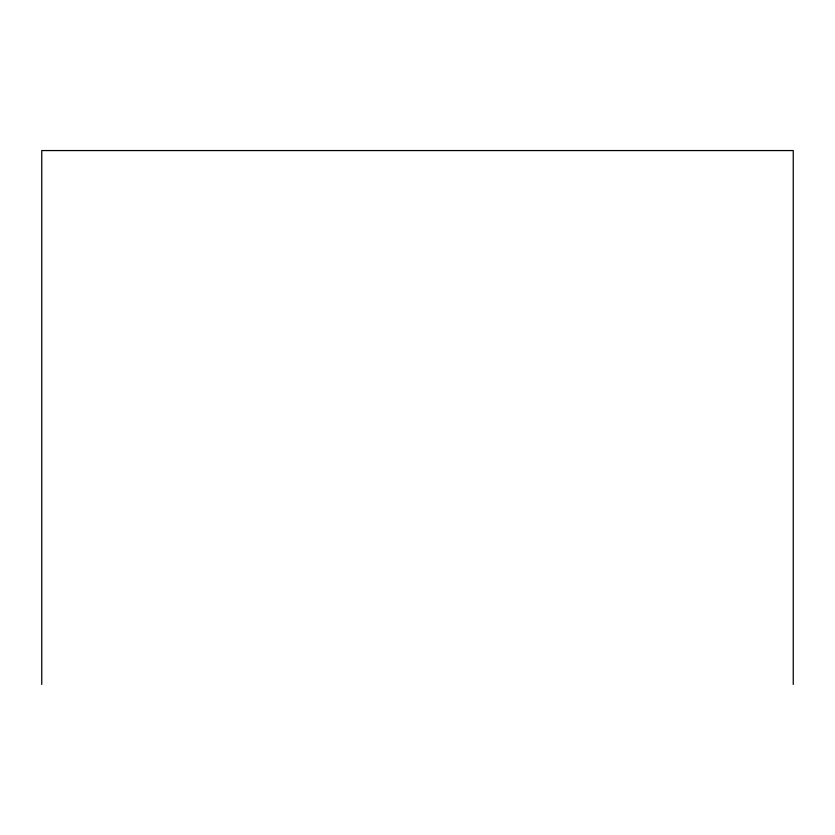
<?xml version="1.0" encoding="UTF-8"?>
<svg xmlns="http://www.w3.org/2000/svg" width="835" height="835" viewBox="0 0 835 835"><rect width="100%" height="100%" fill="white"/><g stroke="black" fill="none" stroke-linecap="round" stroke-linejoin="round"><path stroke-width="1.25" d="M793.25 684.439L793.25 150.561L41.75 150.561L41.75 684.439"/></g></svg>
